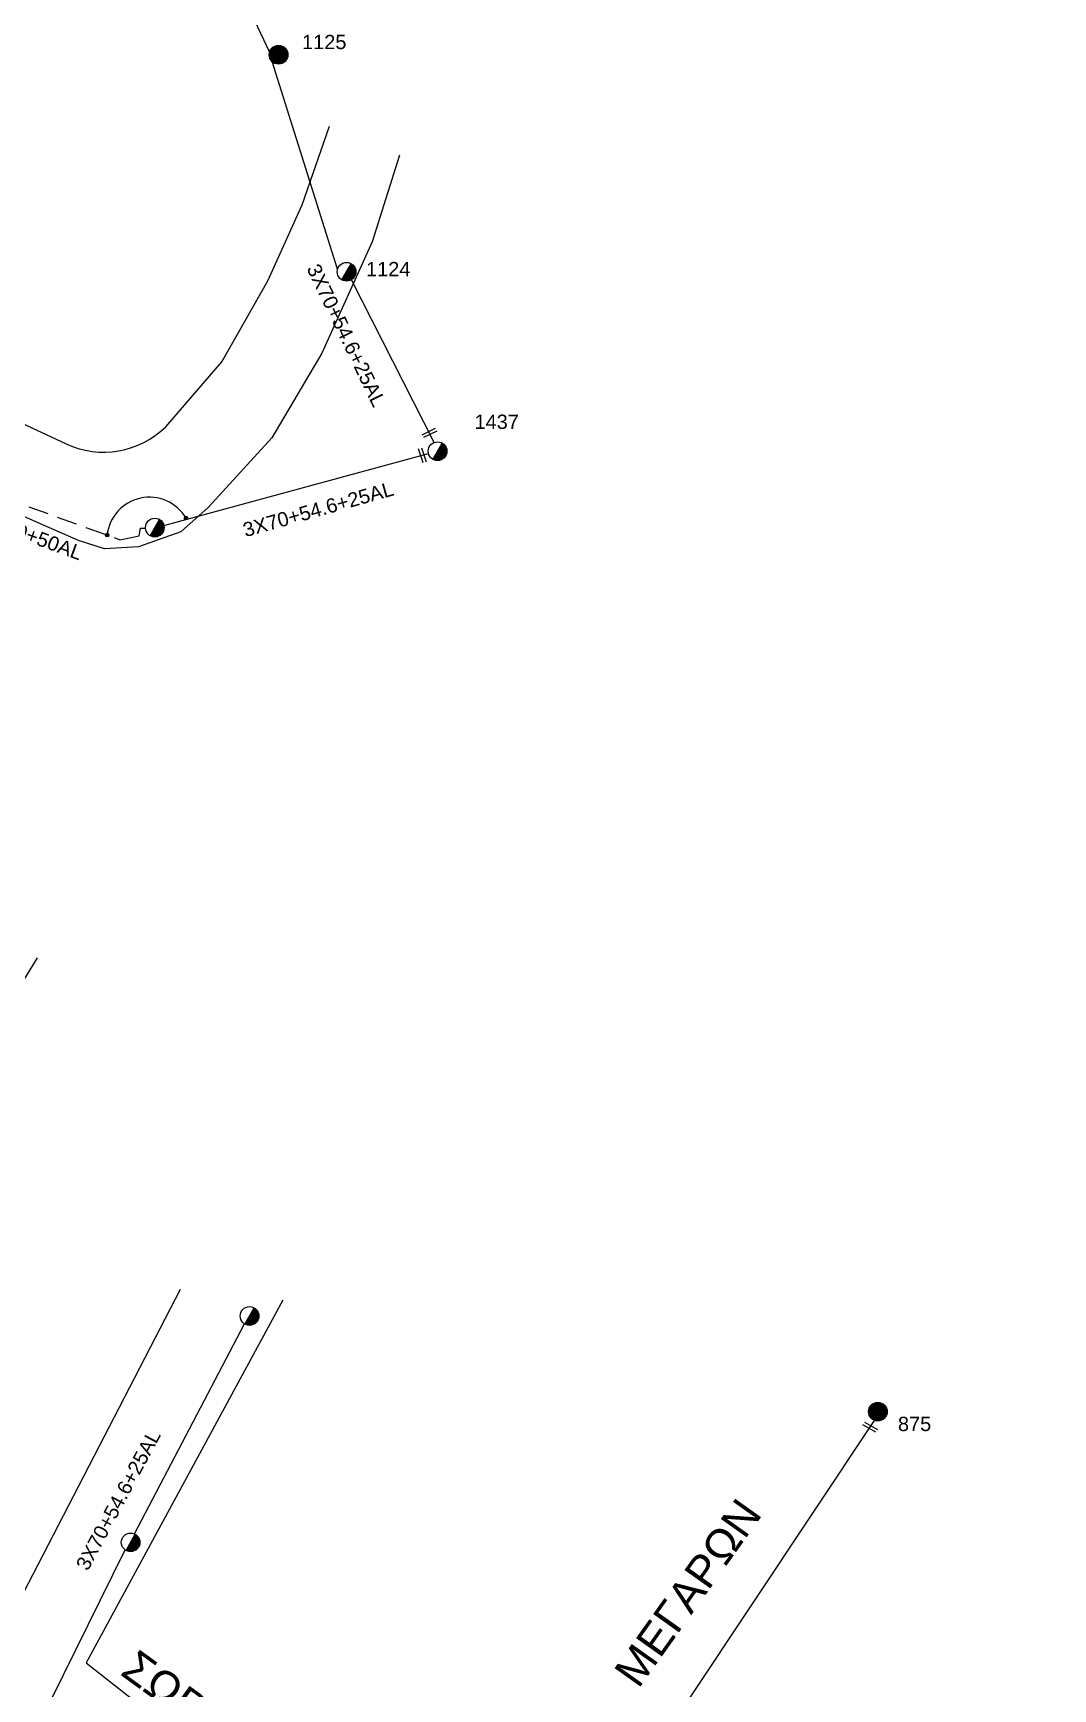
# Model space of a CAD drawing. Header units: millimetres. Extents: x 1113 to 5794, y 757 to 3537.
# Drawn here: x 2369.5 to 2498, y 1407 to 1615.7 of the extents above; entities that cross this region are included whole.
import ezdxf

# ---------------------------------------------------------------- set-up
doc = ezdxf.new("R2010")
doc.units = ezdxf.units.MM
doc.linetypes.add('DASHED', pattern=[19.05, 12.7, -6.35])
for name, color, linetype in [('Γέφυρες Εναέριου Δικτύου', 7, 'Continuous'), ('Επιγραφές - Σχήματα', 7, 'Continuous'), ('Καλώδια ΧΤ   3x150+50AL', 7, 'DASHED'), ('Μηχανική τομή', 7, 'Continuous'), ('Στύλος Ξύλινος', 7, 'Continuous'), ('Στύλος Ξύλινος @ 1', 7, 'Continuous'), ('Στύλος ΦΜ', 7, 'Continuous'), ('Στύλος ΦΜ @ 1', 7, 'Continuous'), ('Συνδέσεις', 7, 'Continuous'), ('Συνεστραμμένα ΧΤ   3x70+54.6+25 AL', 7, 'SYN_LINE'), ('Υπόβαθρο ΔΕΗ', 7, 'Continuous')]:
    doc.layers.add(name, color=color, linetype=linetype)
doc.styles.get("Standard").update_dxf_attribs({"font": 'arial.ttf'})
doc.linetypes.add('SYN_LINE', pattern='A,0.5,-0.0001,["/\\/\\/\\/",Standard,S=0.1,R=0,X=0,Y=-0.05],-0.25', length=0.7501)

# ---------------------------------------------------------------- blocks, each defined once
blk = doc.blocks.new('ΥΠΑΡΧΩΝ ΞΥΛΙΝΟΣ ΣΤΥΛΟΣ')
at = {"layer": 'Στύλος Ξύλινος'}
h = blk.add_hatch(color=7, dxfattribs=at)
h.paths.add_polyline_path([(-2.62, 0, 0.270008), (-1.29, -2.28), (1.3, 2.27, 0.576266)])
h.paths.add_polyline_path([(-1.29, -2.28, 0.574793), (2.62, 0, 0.268822), (1.3, 2.27)])
at = {"layer": 'Στύλος Ξύλινος', "color": 7}
blk.add_line((-1.29, -2.28), (1.3, 2.27), dxfattribs=at)
blk.add_circle((0, 0), 2.62, dxfattribs=at)
at = {"layer": 'Στύλος Ξύλινος', "flags": 4}
for tag, p in [('ΑΡΙΘΜΟΣ', (-4.91, 8.6)), ('ΤΥΠΟΣ', (-4.85, 3.39))]:
    blk.add_attdef(tag, p, '', height=4, dxfattribs=at)
blk = doc.blocks.new('ΥΠΑΡΧΩΝ ΤΣΙΜΕΝΤΕΝΙΟΣ ΣΤΥΛΟΣ')
at = {"layer": 'Στύλος ΦΜ'}
blk.add_hatch(color=7, dxfattribs=at).paths.add_polyline_path([(-1.29, -2.28, 0.574793), (2.62, 0, 0.268822), (1.3, 2.27)])
at = {"layer": 'Στύλος ΦΜ', "color": 7}
blk.add_line((-1.29, -2.28), (1.3, 2.27), dxfattribs=at)
blk.add_circle((0, 0), 2.62, dxfattribs=at)
at = {"layer": 'Στύλος ΦΜ', "flags": 4}
for tag, p in [('ΑΡΙΘΜΟΣ', (-4.68, 8.05)), ('ΤΥΠΟΣ', (-4.91, 3.03))]:
    blk.add_attdef(tag, p, '', height=4, dxfattribs=at)
blk = doc.blocks.new('ΜΗΧΑΝΙΚΗ ΤΟΜΗ')
at = {"layer": 'Μηχανική τομή', "ltscale": 40}
for p, q in [((-1.89, 0.78), (1.89, 0.78)), ((1.89, 0), (-1.89, 0))]:
    blk.add_line(p, q, dxfattribs=at)
blk = doc.blocks.new('_ΣΥΝΔΕΣΗ')
at = {"layer": 'Συνδέσεις', "linetype": 'SYN_LINE', "ltscale": 40}
blk.add_hatch(color=256, dxfattribs=at).paths.add_polyline_path([(0.5, -0.01, 1), (-0.5, -0.01, 1)])
at = {"layer": 'Συνδέσεις'}
blk.add_circle((0, -0.01), 0.5, dxfattribs=at)

msp = doc.modelspace()

# ---------------------------------------------------------------- linework, layer by layer
at = {"layer": 'Γέφυρες Εναέριου Δικτύου', "lineweight": -3}
msp.add_arc((2384.18, 1551.86), 5.35, 30.489, 173.891, dxfattribs=at)
at = {"layer": 'Καλώδια ΧΤ   3x150+50AL', "color": 2, "lineweight": -3, "ltscale": 0.2}
msp.add_lwpolyline([(2354.67, 1561.19), (2380.47, 1551.85), (2382.9, 1552.32), (2383.06, 1553.3), (2383.7, 1553.29)], dxfattribs=at)
at = {"layer": 'Συνεστραμμένα ΧΤ   3x70+54.6+25 AL', "color": 2, "lineweight": -3, "ltscale": 20}
for points in [[(2389.87, 1633.3), (2399.33, 1613.31)], [(2407.89, 1585.94), (2399.66, 1612.13)], [(2420.09, 1564.12), (2409.64, 1584.63)], [(2386.02, 1553.65), (2419.36, 1562.71)]]:
    msp.add_lwpolyline(points, dxfattribs=at)
at = {"layer": 'Συνεστραμμένα ΧΤ   3x70+54.6+25 AL', "color": 1, "lineweight": -3, "ltscale": 20}
for points in [[(2382.32, 1426.52), (2396.15, 1453.01)], [(2370.25, 1402.44), (2381.14, 1424.5)]]:
    msp.add_lwpolyline(points, dxfattribs=at)
at = {"layer": 'Συνεστραμμένα ΧΤ   3x70+54.6+25 AL', "color": 27, "lineweight": -3, "ltscale": 20}
msp.add_lwpolyline([(2452.34, 1405.88), (2475.56, 1440.83)], dxfattribs=at)
at = {"layer": 'Υπόβαθρο ΔΕΗ', "lineweight": -3}
msp.add_lwpolyline([(2389.31, 1631.34), (2371.85, 1668.18), (2326.58, 1648.99), (2346.38, 1596.26), (2346.38, 1596.26), (2345.22, 1574.05), (2357.04, 1570.81), (2366.85, 1567.12), (2373.71, 1563.93, 0.313065), (2386.25, 1566.1), (2393.31, 1574.28), (2399.09, 1584.5), (2403.44, 1594.05), (2406.88, 1604)], format="xyb", dxfattribs=at)
for points in [[(2415.7, 1600.35), (2412.25, 1589.41), (2405.92, 1575.38), (2399.6, 1564.69), (2391.6, 1555.9), (2388.13, 1552.85), (2382.82, 1550.96), (2378.53, 1550.69), (2375.24, 1551.77), (2362.96, 1557.12), (2353.89, 1560.39)], [(2370.06, 1499.14), (2332.44, 1437.61), (2347.14, 1429.18), (2366.98, 1416.5), (2388.11, 1457.36)], [(2400.98, 1455.98), (2376.23, 1410.26), (2397.16, 1393.81), (2412.45, 1380.18), (2430.88, 1362.48), (2445.76, 1347.07), (2459.12, 1332.59), (2474.84, 1312.83), (2488.06, 1297.16), (2501.39, 1282.64)]]:
    msp.add_lwpolyline(points, dxfattribs=at)

# ---------------------------------------------------------------- block references
at = {"layer": 'Μηχανική τομή', "lineweight": -3}
for p, xscale, yscale, zscale, rotation in [((2419.57, 1565.14), 0.5000000000001129, 0.5000000000001129, 0.5000000000001129, 25.905534820897), ((2418.77, 1562.55), 0.5000000000000555, 0.5000000000000555, 0.5000000000000555, 108.2510888655885), ((2475.1, 1440.14), 0.5000000000001811, 0.5000000000001811, 0.5000000000001811, 149.8975582349995)]:
    msp.add_blockref('ΜΗΧΑΝΙΚΗ ΤΟΜΗ', p, dxfattribs=dict(at, xscale=xscale, yscale=yscale, zscale=zscale, rotation=rotation))
at = {"layer": 'Στύλος Ξύλινος @ 1', "lineweight": -3, "ltscale": 40}
ref = msp.add_blockref('ΥΠΑΡΧΩΝ ΞΥΛΙΝΟΣ ΣΤΥΛΟΣ', (2400.46, 1612.99), dxfattribs=dict(at, xscale=0.4499999999998181, yscale=0.4499999999998181, zscale=0.4499999999998181))
ref.add_attrib('ΤΥΠΟΣ', '1125', (2403.42, 1613.7), dxfattribs={"layer": 'Στύλος Ξύλινος', "height": 1.8, "flags": 4})
ref = msp.add_blockref('ΥΠΑΡΧΩΝ ΞΥΛΙΝΟΣ ΣΤΥΛΟΣ', (2475.98, 1441.93), dxfattribs=dict(at, xscale=0.4499999999998181, yscale=0.4499999999998181, zscale=0.4499999999998181))
ref.add_attrib('ΤΥΠΟΣ', '875', (2478.51, 1439.48), dxfattribs={"layer": 'Στύλος Ξύλινος', "height": 1.8, "flags": 4})
at = {"layer": 'Στύλος ΦΜ @ 1', "lineweight": -3, "ltscale": 40}
ref = msp.add_blockref('ΥΠΑΡΧΩΝ ΤΣΙΜΕΝΤΕΝΙΟΣ ΣΤΥΛΟΣ', (2409.03, 1585.63), dxfattribs=dict(at, xscale=0.4499999999998181, yscale=0.4499999999998181, zscale=0.4499999999998181))
ref.add_attrib('ΤΥΠΟΣ', '1124', (2411.48, 1585.07), dxfattribs={"layer": 'Στύλος ΦΜ', "height": 1.8, "flags": 4})
ref = msp.add_blockref('ΥΠΑΡΧΩΝ ΤΣΙΜΕΝΤΕΝΙΟΣ ΣΤΥΛΟΣ', (2420.49, 1563.01), dxfattribs=dict(at, xscale=0.4499999999998181, yscale=0.4499999999998181, zscale=0.4499999999998181))
ref.add_attrib('ΤΥΠΟΣ', '1437', (2425.15, 1565.82), dxfattribs={"layer": 'Στύλος ΦΜ', "height": 1.8, "flags": 4})
at = {"layer": 'Στύλος ΦΜ @ 1', "lineweight": -3, "ltscale": 40, "xscale": 0.4499999999998181, "yscale": 0.4499999999998181, "zscale": 0.4499999999998181}
for p in [(2384.87, 1553.38), (2396.8, 1453.99), (2381.82, 1425.45)]:
    msp.add_blockref('ΥΠΑΡΧΩΝ ΤΣΙΜΕΝΤΕΝΙΟΣ ΣΤΥΛΟΣ', p, dxfattribs=at)
at = {"layer": 'Συνδέσεις', "lineweight": -3, "xscale": 0.4499999999998181, "yscale": 0.4499999999998181, "zscale": 0.4499999999998181}
for p in [(2388.79, 1554.58), (2378.86, 1552.44)]:
    msp.add_blockref('_ΣΥΝΔΕΣΗ', p, dxfattribs=at)

# ---------------------------------------------------------------- texts
at = {"layer": 'Επιγραφές - Σχήματα', "color": 7, "lineweight": -3, "char_height": 4, "width": 168.3718, "attachment_point": 1}
for s, insert, rotation in [('ΜΕΓΑΡΩΝ', (2442.54, 1409.22), 54.569), ('ΣΩΡΟΥ', (2382.7, 1412.11), 324.0375)]:
    msp.add_mtext(s, dxfattribs=dict(at, insert=insert, rotation=rotation))
at = {"layer": 'Καλώδια ΧΤ   3x150+50AL', "color": 7, "lineweight": -3, "insert": (2362.22, 1555.92), "char_height": 1.8, "width": 168.3718, "attachment_point": 1, "rotation": 340.0257}
msp.add_mtext('3X150+50AL', dxfattribs=at)
at = {"layer": 'Συνεστραμμένα ΧΤ   3x70+54.6+25 AL', "color": 7, "lineweight": -3, "char_height": 1.8, "width": 168.3718, "attachment_point": 1}
for insert, rotation in [((2405.58, 1586.83), 295.6588), ((2395.8, 1553.9), 15.7414), ((2374.84, 1422.61), 61.7847)]:
    msp.add_mtext('3X70+54.6+25AL', dxfattribs=dict(at, insert=insert, rotation=rotation))

doc.saveas('drawing.dxf')
